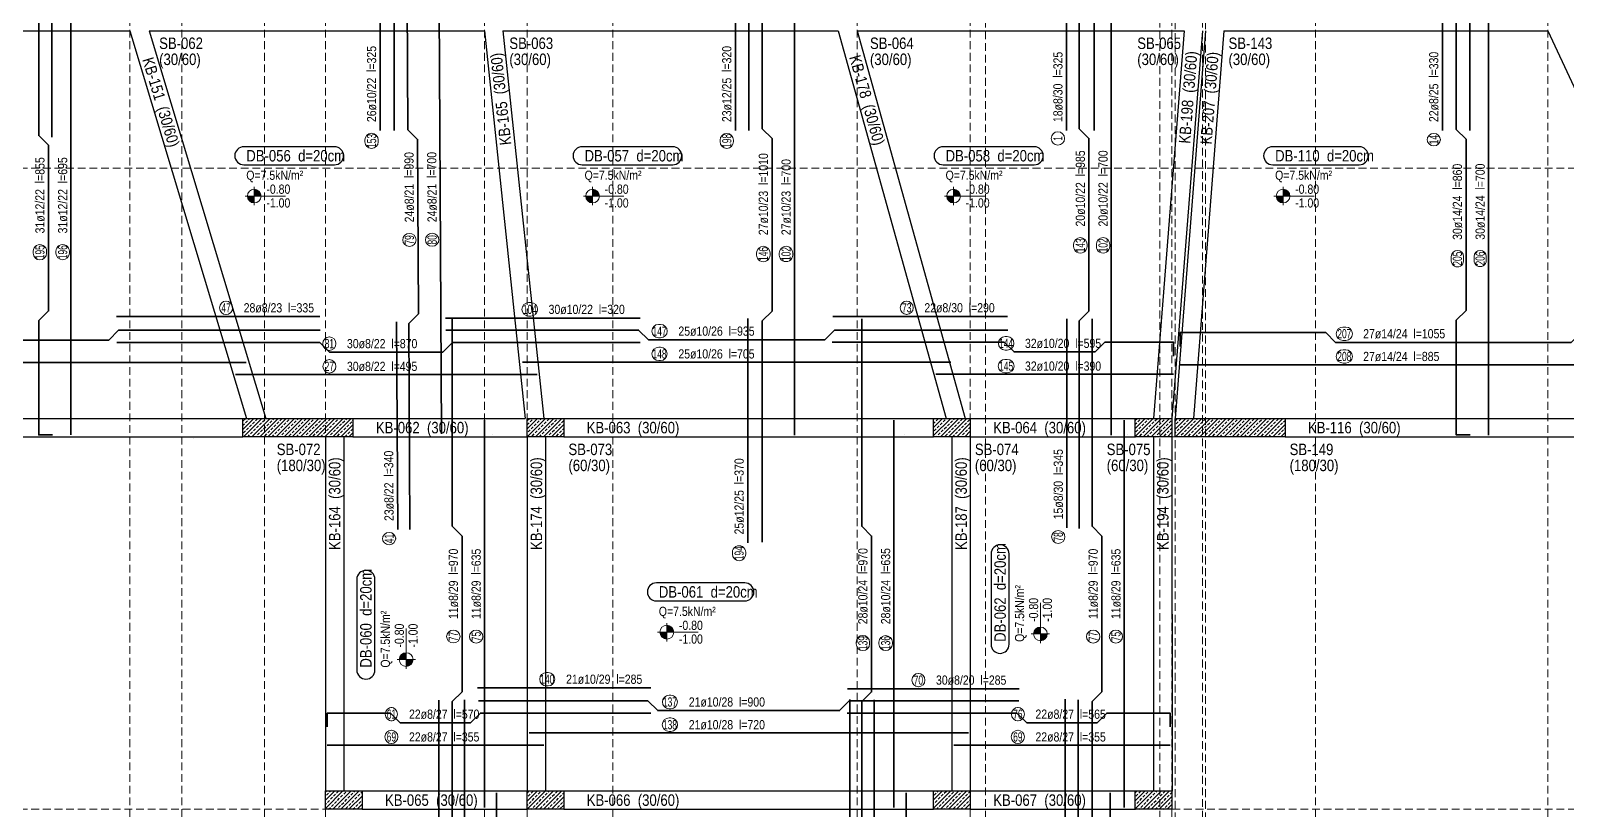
# Model space of a CAD drawing. Header units: millimetres. Extents: x 2300 to 11114, y 689 to 8824.
# Drawn here: x 5795 to 8307, y 2634 to 3909 of the extents above; entities that cross this region are included whole.
import ezdxf
from ezdxf.enums import TextEntityAlignment as Align

# ---------------------------------------------------------------- set-up
doc = ezdxf.new("R2010")
doc.units = ezdxf.units.MM
doc.linetypes.add('DASHED', pattern=[19.05, 12.7, -6.35])
for name, color, linetype, lineweight in [('AKS CIZGISI (BEYKENT)', 252, 'DASHED', 20), ('DONATI (BEYKENT)', 4, 'Continuous', 35), ('DONATI YAZISI (BEYKENT)', 3, 'Continuous', 20), ('DOSEME ISMI (BEYKENT)', 9, 'Continuous', 20), ('DOSEME PAFTA (BEYKENT)', 3, 'Continuous', 20), ('KIRIS (BEYKENT)', 2, 'Continuous', 30), ('KIRIS ISMI (BEYKENT)', 40, 'Continuous', 20), ('KOLON (BEYKENT)', 3, 'Continuous', 30), ('KOLON ISMI (BEYKENT)', 91, 'Continuous', 20), ('KOT CIZGI (BEYKENT)', 120, 'Continuous', 20), ('KOT YAZI (BEYKENT)', 7, 'Continuous', 20), ('POZ BALON (BEYKENT)', 14, 'Continuous', 20), ('POZ NO (BEYKENT)', 2, 'Continuous', 20), ('TARAMA (BEYKENT)', 252, 'Continuous', 25), ('YAZI (BEYKENT)', 140, 'Continuous', 20)]:
    doc.layers.add(name, color=color, linetype=linetype, lineweight=lineweight)
doc.styles.add('DONATI YAZISI (BEYKENT)', font='')
doc.styles.add('KOT (BEYKENT)', font='')
doc.styles.add('stastyle', font='RomanSTA.ttf')
doc.styles.add('YAZI (BEYKENT)', font='')
doc.styles.get('DONATI YAZISI (BEYKENT)').set_extended_font_data('Bahnschrift Light Condensed')
doc.styles.get('KOT (BEYKENT)').set_extended_font_data('Bahnschrift Light Condensed')
doc.styles.get('YAZI (BEYKENT)').set_extended_font_data('Bahnschrift Light Condensed')
pattern_1 = [(45, (705.027, 417.84), (-6.629126, 6.629126), []), (45, (711.6565, 417.84), (-6.629126, 6.629126), [4.6875, -2.34375])]

msp = doc.modelspace()

# ---------------------------------------------------------------- hatches: boundary and pattern name
at = {"layer": 'KOT CIZGI (BEYKENT)'}
h = msp.add_hatch(color=256, dxfattribs=at)
h.dxf.hatch_style = 1
h.paths.add_polyline_path([(6160.38, 3649.38), (6160.38, 3638.13), (6171.63, 3638.13, 0.4142136)])
h = msp.add_hatch(color=256, dxfattribs=at)
h.dxf.hatch_style = 1
h.paths.add_polyline_path([(6713.91, 3649.38), (6713.91, 3638.13), (6725.16, 3638.13, 0.4142136)])
h = msp.add_hatch(color=256, dxfattribs=at)
h.dxf.hatch_style = 1
h.paths.add_polyline_path([(7304.59, 3649.38), (7304.59, 3638.13), (7315.84, 3638.13, 0.4142136)])
h = msp.add_hatch(color=256, dxfattribs=at)
h.dxf.hatch_style = 1
h.paths.add_polyline_path([(7843.75, 3649.38), (7843.75, 3638.13), (7855, 3638.13, 0.4142136)])
h = msp.add_hatch(color=256, dxfattribs=at)
h.dxf.hatch_style = 1
h.paths.add_polyline_path([(6160.38, 3638.13), (6149.13, 3638.13, 0.4142136), (6160.38, 3626.88)])
h = msp.add_hatch(color=256, dxfattribs=at)
h.dxf.hatch_style = 1
h.paths.add_polyline_path([(6713.91, 3638.13), (6702.66, 3638.13, 0.4142136), (6713.91, 3626.88)])
h = msp.add_hatch(color=256, dxfattribs=at)
h.dxf.hatch_style = 1
h.paths.add_polyline_path([(7304.59, 3638.13), (7293.34, 3638.13, 0.4142136), (7304.59, 3626.88)])
h = msp.add_hatch(color=256, dxfattribs=at)
h.dxf.hatch_style = 1
h.paths.add_polyline_path([(7843.75, 3638.13), (7832.5, 3638.13, 0.4142136), (7843.75, 3626.88)])
h = msp.add_hatch(color=256, dxfattribs=at)
h.dxf.hatch_style = 1
h.paths.add_polyline_path([(6835.38, 2923.91), (6824.13, 2923.91, 0.4142136), (6835.38, 2912.66)])
h = msp.add_hatch(color=256, dxfattribs=at)
h.dxf.hatch_style = 1
h.paths.add_polyline_path([(6835.38, 2935.16), (6835.38, 2923.91), (6846.63, 2923.91, 0.4142136)])
h = msp.add_hatch(color=256, dxfattribs=at)
h.dxf.hatch_style = 1
h.paths.add_polyline_path([(7435.41, 2921.09), (7446.66, 2921.09), (7446.66, 2932.34, 0.4142136)])
h = msp.add_hatch(color=256, dxfattribs=at)
h.dxf.hatch_style = 1
h.paths.add_polyline_path([(7446.66, 2921.09), (7446.66, 2909.84, 0.4142136), (7457.91, 2921.09)])
h = msp.add_hatch(color=256, dxfattribs=at)
h.dxf.hatch_style = 1
h.paths.add_polyline_path([(6397.68, 2878.96), (6408.93, 2878.96), (6408.93, 2890.21, 0.4142136)])
h = msp.add_hatch(color=256, dxfattribs=at)
h.dxf.hatch_style = 1
h.paths.add_polyline_path([(6408.93, 2878.96), (6408.93, 2867.71, 0.4142136), (6420.18, 2878.96)])
at = {"layer": 'TARAMA (BEYKENT)'}
h = msp.add_hatch(dxfattribs=at)
h.set_pattern_fill('ANSI33', color=256, scale=1.5, style=0, pattern_type=0)
h.set_pattern_definition(pattern_1)
h.paths.add_polyline_path([(6141.88, 3273.91), (6321.88, 3273.91), (6321.88, 3243.91), (6141.88, 3243.91)], flags=0)
h = msp.add_hatch(dxfattribs=at)
h.set_pattern_fill('ANSI33', color=256, scale=1.5, style=0, pattern_type=0)
h.set_pattern_definition(pattern_1)
h.paths.add_polyline_path([(6606.88, 3273.91), (6666.88, 3273.91), (6666.88, 3243.91), (6606.88, 3243.91)], flags=0)
h = msp.add_hatch(dxfattribs=at)
h.set_pattern_fill('ANSI33', color=256, scale=1.5, style=0, pattern_type=0)
h.set_pattern_definition(pattern_1)
h.paths.add_polyline_path([(7271.88, 3273.91), (7331.88, 3273.91), (7331.88, 3243.91), (7271.88, 3243.91)], flags=0)
h = msp.add_hatch(dxfattribs=at)
h.set_pattern_fill('ANSI33', color=256, scale=1.5, style=0, pattern_type=0)
h.set_pattern_definition(pattern_1)
h.paths.add_polyline_path([(7601.88, 3273.91), (7661.88, 3273.91), (7661.88, 3243.91), (7601.88, 3243.91)], flags=0)
h = msp.add_hatch(dxfattribs=at)
h.set_pattern_fill('ANSI33', color=256, scale=1.5, style=0, pattern_type=0)
h.set_pattern_definition(pattern_1)
h.paths.add_polyline_path([(7666.88, 3273.91), (7846.88, 3273.91), (7846.88, 3243.91), (7666.88, 3243.91)], flags=0)
h = msp.add_hatch(dxfattribs=at)
h.set_pattern_fill('ANSI33', color=256, scale=1.5, style=0, pattern_type=0)
h.set_pattern_definition(pattern_1)
h.paths.add_polyline_path([(6276.88, 2663.91), (6336.88, 2663.91), (6336.88, 2633.91), (6276.88, 2633.91)], flags=0)
h = msp.add_hatch(dxfattribs=at)
h.set_pattern_fill('ANSI33', color=256, scale=1.5, style=0, pattern_type=0)
h.set_pattern_definition(pattern_1)
h.paths.add_polyline_path([(6606.88, 2663.91), (6666.88, 2663.91), (6666.88, 2633.91), (6606.88, 2633.91)], flags=0)
h = msp.add_hatch(dxfattribs=at)
h.set_pattern_fill('ANSI33', color=256, scale=1.5, style=0, pattern_type=0)
h.set_pattern_definition(pattern_1)
h.paths.add_polyline_path([(7271.88, 2663.91), (7331.88, 2663.91), (7331.88, 2633.91), (7271.88, 2633.91)], flags=0)
h = msp.add_hatch(dxfattribs=at)
h.set_pattern_fill('ANSI33', color=256, scale=1.5, style=0, pattern_type=0)
h.set_pattern_definition(pattern_1)
h.paths.add_polyline_path([(7601.88, 2663.91), (7661.88, 2663.91), (7661.88, 2633.91), (7601.88, 2633.91)], flags=0)

# ---------------------------------------------------------------- linework, layer by layer
at = {"layer": 'AKS CIZGISI (BEYKENT)'}
for p, q in [((7666.88, 748.91), (7666.88, 8543.91)), ((7716.88, 748.91), (7716.88, 8543.91)), ((7356.88, 808.91), (7356.88, 8513.91)), ((7641.88, 808.91), (7641.88, 8483.91)), ((7711.88, 808.91), (7711.88, 8483.91)), ((5956.88, 868.91), (5956.88, 8453.91)), ((6041.88, 868.91), (6041.88, 8453.91)), ((6176.88, 868.91), (6176.88, 8453.91)), ((6276.88, 868.91), (6276.88, 8453.91)), ((6536.88, 868.91), (6536.88, 8453.91)), ((6606.88, 868.91), (6606.88, 8453.91)), ((6746.88, 868.91), (6746.88, 8453.91)), ((7146.88, 868.91), (7146.88, 8453.91)), ((7331.88, 868.91), (7331.88, 8453.91)), ((7896.88, 868.91), (7896.88, 8453.91)), ((8276.88, 868.91), (8276.88, 8453.91)), ((7661.88, 868.91), (7661.88, 8423.91)), ((3261.88, 3683.91), (10994.38, 3683.91)), ((3261.88, 3243.91), (10994.38, 3243.91)), ((3261.88, 2633.91), (10994.38, 2633.91))]:
    msp.add_line(p, q, dxfattribs=at)
at = {"layer": 'DONATI (BEYKENT)'}
for points in [[(5829.38, 3734.46), (5829.38, 4061.53), (5845.29, 4077.45), (5845.28, 4265.11), (5829.38, 4281.03), (5829.38, 4543.05)], [(6389.38, 3745.52), (6389.38, 4061.52), (6405.29, 4077.44), (6405.28, 4265.1), (6389.38, 4281.02), (6389.38, 4545.77)], [(6969.38, 3745.52), (6969.38, 4061.52), (6985.29, 4077.44), (6985.28, 4265.1), (6969.38, 4281.02), (6969.38, 4545.77)], [(7534.38, 3745.52), (7534.38, 4061.52), (7550.29, 4077.44), (7550.28, 4265.1), (7534.38, 4281.02), (7534.38, 4545.77)], [(8149.38, 3745.53), (8149.38, 4061.53), (8165.29, 4077.45), (8165.28, 4265.11), (8149.38, 4281.03), (8149.38, 4542.51)], [(8104.38, 3745.42), (8104.38, 4072.33)], [(8127.14, 4071.03), (8127.14, 3747.35), (8143.04, 3731.43), (8143.04, 3450.67), (8127.14, 3434.75), (8127.14, 3246.92), (8149.64, 3246.91)], [(5830.31, 3246.92), (5807.81, 3246.91), (5807.81, 3434.2), (5823.71, 3450.11), (5823.71, 3721.32), (5807.81, 3737.25), (5807.81, 4065.62)], [(6366.41, 3745.42), (6366.41, 4066.1)], [(6414.82, 3092.19), (6413.12, 3429.25), (6428.94, 3445.25), (6427.51, 3730.92), (6411.54, 3746.76), (6409.92, 4064.33)], [(6947.62, 3745.42), (6947.62, 4065.18)], [(6991.26, 3071.3), (6991.63, 3433.94), (7007.54, 3449.85), (7007.5, 3732.31), (6991.61, 3748.24), (6991.61, 4065.67)], [(7489.38, 3745.42), (7489.38, 4066.27)], [(7510.17, 3093.97), (7510.17, 3433.8), (7526.07, 3449.71), (7526.07, 3732.53), (7510.17, 3748.45), (7510.17, 4065.53)], [(6466.56, 3248.91), (6463.04, 3945.91)], [(7044.12, 3246.76), (7044.12, 3945.91)], [(7562.67, 3246.59), (7562.67, 3945.91)], [(8179.64, 3945.91), (8179.64, 3246.8)], [(5860.31, 3247.03), (5860.31, 3940.74)], [(5223.87, 3418.23), (5566.17, 3418.23), (5582.08, 3402.32), (5922.35, 3402.33), (5938.27, 3418.23), (6268.33, 3418.23)], [(5935.14, 3440.95), (6267.43, 3440.95)], [(6395.06, 3092.23), (6393.25, 3431.99)], [(6473.45, 3438.4), (6791.86, 3438.4)], [(6473.63, 3418.66), (6789.3, 3418.66), (6805.22, 3402.76), (7093.97, 3402.77), (7109.89, 3418.66), (7393.27, 3418.66)], [(6484.38, 2484.27), (6484.38, 2810.27), (6500.29, 2826.19), (6500.28, 3081.35), (6484.38, 3097.27), (6484.38, 3437.02)], [(6967.77, 3070.16), (6967.77, 3437.69)], [(7107.02, 3441.02), (7392.63, 3441.02)], [(7154.38, 2484.27), (7154.38, 2810.27), (7170.29, 2826.19), (7170.28, 3081.35), (7154.38, 3097.27), (7154.38, 3437.02)], [(7489.98, 3094.82), (7489.98, 3437.27)], [(7531.17, 2484.27), (7531.17, 2810.27), (7547.07, 2826.19), (7547.07, 3081.35), (7531.17, 3097.27), (7531.17, 3437.02)], [(5935.29, 3398.23), (6267.75, 3398.23), (6283.66, 3382.33), (6468.79, 3382.33), (6484.71, 3398.23), (6791.96, 3398.23)], [(7106.13, 3398.66), (7387.57, 3398.66), (7403.49, 3382.76), (7536.23, 3382.77), (7552.15, 3398.66), (7664.44, 3398.66), (7664.46, 3376.16)], [(7675.13, 3391.92), (7675.12, 3414.42), (7913.82, 3414.42), (7929.73, 3398.52), (8315.3, 3398.53), (8331.22, 3414.42), (8691.66, 3414.42)], [(5353.57, 3365.73), (6147.03, 3365.73)], [(6129.39, 3345.73), (6623.31, 3345.73)], [(6599.13, 3366.16), (7300.32, 3366.16)], [(7275.41, 3346.16), (7664.56, 3346.16)], [(7675.24, 3361.92), (8559.21, 3361.92)], [(6536.88, 2636.9), (6536.88, 3270.9)], [(7206.88, 2636.9), (7206.88, 3270.9)], [(7583.67, 2636.9), (7583.67, 3270.9)], [(6525.64, 2832.77), (6809.02, 2832.77)], [(7131.15, 2831.31), (7411.65, 2831.31)], [(6279.78, 2768.91), (6279.76, 2791.41), (6383.26, 2791.41), (6399.17, 2775.5), (6514.34, 2775.51), (6530.26, 2791.41), (6809.13, 2791.41)], [(6462.46, 2484.17), (6462.46, 2812.52)], [(6504.38, 1940.03), (6504.38, 2200.28), (6520.29, 2216.2), (6520.28, 2471.36), (6504.38, 2487.28), (6504.38, 2813.28)], [(6527.25, 2811.41), (6804.5, 2811.41), (6820.42, 2795.5), (7118.08, 2795.51), (7134, 2811.41), (7411.25, 2811.41)], [(7130.72, 2791.41), (7408.26, 2791.41), (7424.18, 2775.5), (7539.34, 2775.51), (7555.26, 2791.41), (7658.76, 2791.41), (7658.78, 2768.91)], [(7134.65, 2484.17), (7134.65, 2813.88)], [(7174.38, 1944.28), (7174.38, 2200.28), (7190.29, 2216.2), (7190.28, 2471.36), (7174.38, 2487.28), (7174.38, 2813.28)], [(7487.11, 2484.17), (7487.11, 2814)], [(7508.54, 1938.63), (7508.54, 2200.28), (7524.44, 2216.2), (7524.44, 2471.36), (7508.54, 2487.28), (7508.54, 2813.28)], [(6279.88, 2738.91), (6633.88, 2738.91)], [(6609.88, 2758.91), (7328.88, 2758.91)], [(7304.88, 2738.91), (7658.88, 2738.91)], [(6556.88, 2026.91), (6556.88, 2660.91)], [(7226.88, 2026.91), (7226.88, 2660.91)], [(7561.04, 2026.91), (7561.04, 2660.91)]]:
    msp.add_lwpolyline(points, dxfattribs=at)
at = {"layer": 'DOSEME PAFTA (BEYKENT)', "lineweight": -3}
for points in [[(6143.34, 3689.26), (6291.63, 3689.26, 1), (6291.63, 3718.93), (6143.34, 3718.93, 1)], [(6696.87, 3689.26), (6845.03, 3689.26, 1), (6845.03, 3718.93), (6696.87, 3718.93, 1)], [(7287.55, 3689.26), (7436.5, 3689.26, 1), (7436.5, 3718.93), (7287.55, 3718.93, 1)], [(7826.72, 3689.26), (7968.25, 3689.26, 1), (7968.25, 3718.93), (7826.72, 3718.93, 1)], [(7395.53, 2904.05), (7395.53, 3052.15, 1), (7365.85, 3052.15), (7365.85, 2904.05, 1)], [(6357.8, 2861.93), (6357.8, 3010.41, 1), (6328.12, 3010.41), (6328.12, 2861.93, 1)], [(6818.34, 2975.04), (6962.97, 2975.04, 1), (6962.97, 3004.71), (6818.34, 3004.71, 1)]]:
    msp.add_lwpolyline(points, format="xyb", close=True, dxfattribs=at)
at = {"layer": 'KIRIS (BEYKENT)'}
for p, q in [((5406.98, 3908.91), (5956.78, 3908.91)), ((5956.92, 3908.81), (6147.89, 3273.81)), ((5988.21, 3908.91), (6536.78, 3908.91)), ((5988.21, 3908.91), (6179.22, 3273.81)), ((6536.9, 3908.81), (6603.73, 3273.91)), ((6567.05, 3908.91), (7115.74, 3908.91)), ((6567.06, 3908.81), (6633.9, 3273.81)), ((7115.74, 3908.91), (7292.43, 3273.81)), ((7146.98, 3908.91), (7681.79, 3908.91)), ((7146.98, 3908.57), (7323.54, 3273.91)), ((7681.78, 3908.81), (7631.78, 3273.81)), ((7711.88, 3908.81), (7661.88, 3273.81)), ((7716.88, 3908.81), (7666.88, 3273.91)), ((7746.97, 3908.81), (7696.97, 3273.81)), ((7746.78, 3908.91), (8276.78, 3908.91)), ((8276.94, 3908.81), (8571.78, 3274.13)), ((5373.5, 3273.91), (6141.88, 3273.91)), ((6321.88, 3273.91), (6603.73, 3273.91)), ((6666.78, 3273.91), (7271.98, 3273.91)), ((7331.98, 3273.91), (7601.98, 3273.91)), ((7846.88, 3273.91), (8571.78, 3273.91)), ((5371.88, 3243.91), (6141.88, 3243.91)), ((6276.88, 3243.81), (6276.78, 2663.81)), ((6306.88, 3243.81), (6306.88, 2663.81)), ((6321.88, 3243.91), (6606.78, 3243.91)), ((6606.78, 3243.81), (6606.78, 2663.81)), ((6636.88, 3243.81), (6636.88, 2663.81)), ((6666.78, 3243.91), (7271.98, 3243.91)), ((7301.88, 3243.81), (7301.88, 2663.81)), ((7331.88, 3243.81), (7331.88, 2663.91)), ((7331.98, 3243.91), (7601.98, 3243.91)), ((7631.88, 3243.81), (7631.88, 2663.81)), ((7661.88, 3243.81), (7661.98, 2663.81)), ((7846.88, 3243.91), (8571.78, 3243.91)), ((6336.78, 2663.91), (6606.78, 2663.91)), ((6666.78, 2663.91), (7271.98, 2663.91)), ((7331.98, 2663.91), (7601.98, 2663.91)), ((6336.78, 2633.91), (6606.78, 2633.91)), ((6666.78, 2633.91), (7271.98, 2633.91)), ((7331.98, 2633.91), (7601.98, 2633.91))]:
    msp.add_line(p, q, dxfattribs=at)
at = {"layer": 'KOLON (BEYKENT)'}
for points in [[(6141.88, 3273.91), (6321.88, 3273.91), (6321.88, 3243.91), (6141.88, 3243.91)], [(6606.88, 3273.91), (6666.88, 3273.91), (6666.88, 3243.91), (6606.88, 3243.91)], [(7271.88, 3273.91), (7331.88, 3273.91), (7331.88, 3243.91), (7271.88, 3243.91)], [(7601.88, 3273.91), (7661.88, 3273.91), (7661.88, 3243.91), (7601.88, 3243.91)], [(7666.88, 3273.91), (7846.88, 3273.91), (7846.88, 3243.91), (7666.88, 3243.91)], [(6276.88, 2663.91), (6336.88, 2663.91), (6336.88, 2633.91), (6276.88, 2633.91)], [(6606.88, 2663.91), (6666.88, 2663.91), (6666.88, 2633.91), (6606.88, 2633.91)], [(7271.88, 2663.91), (7331.88, 2663.91), (7331.88, 2633.91), (7271.88, 2633.91)], [(7601.88, 2663.91), (7661.88, 2663.91), (7661.88, 2633.91), (7601.88, 2633.91)]]:
    msp.add_lwpolyline(points, close=True, dxfattribs=at)
at = {"layer": 'KOT CIZGI (BEYKENT)'}
for p, q in [((6160.38, 3653.13), (6160.38, 3623.13)), ((6713.91, 3653.13), (6713.91, 3623.13)), ((7304.59, 3653.13), (7304.59, 3623.13)), ((7843.75, 3653.13), (7843.75, 3623.13)), ((6145.38, 3638.13), (6211.42, 3638.13)), ((6698.91, 3638.13), (6764.95, 3638.13)), ((7289.59, 3638.13), (7355.63, 3638.13)), ((7828.75, 3638.13), (7894.79, 3638.13)), ((7446.66, 2906.09), (7446.66, 2972.13)), ((6408.93, 2863.96), (6408.93, 2930)), ((6820.38, 2923.91), (6886.42, 2923.91)), ((6835.38, 2938.91), (6835.38, 2908.91)), ((7431.66, 2921.09), (7461.66, 2921.09)), ((6393.93, 2878.96), (6423.93, 2878.96))]:
    msp.add_line(p, q, dxfattribs=at)
for centre in [(6160.38, 3638.13), (6713.91, 3638.13), (7304.59, 3638.13), (7843.75, 3638.13), (6835.38, 2923.91), (7446.66, 2921.09), (6408.93, 2878.96)]:
    msp.add_circle(centre, 11.25, dxfattribs=at)
at = {"layer": 'POZ BALON (BEYKENT)'}
for p, q in [((6341.28, 3726.94), (6341.28, 3729.98)), ((6363.28, 3726.94), (6363.28, 3729.98)), ((6922.48, 3727.25), (6922.48, 3729.68)), ((6944.48, 3727.25), (6944.48, 3729.68)), ((8079.25, 3731.28), (8079.25, 3729.67)), ((8101.25, 3731.28), (8101.25, 3729.67)), ((5798.57, 3544.55), (5798.57, 3547.81)), ((5820.57, 3544.55), (5820.57, 3547.81)), ((5835.81, 3544.79), (5835.81, 3547.53)), ((5857.81, 3544.79), (5857.81, 3547.53)), ((6403.19, 3566.44), (6403.2, 3565.96)), ((6425.19, 3566.55), (6425.2, 3566.07)), ((6440.43, 3566.74), (6440.44, 3566.01)), ((6462.43, 3566.85), (6462.44, 3566.11)), ((6982.21, 3541.66), (6982.22, 3544.87)), ((7004.21, 3541.65), (7004.22, 3544.86)), ((7019.46, 3541.67), (7019.46, 3544.8)), ((7041.46, 3541.66), (7041.46, 3544.79)), ((7500.93, 3555.81), (7500.93, 3559.06)), ((7522.93, 3555.81), (7522.93, 3559.06)), ((7538.17, 3555.85), (7538.17, 3558.98)), ((7560.17, 3555.85), (7560.17, 3558.98)), ((8118.91, 3531.97), (8118.91, 3539.17)), ((8138.91, 3531.97), (8138.91, 3539.17)), ((8156.14, 3532.57), (8156.14, 3539.11)), ((8176.14, 3532.57), (8176.14, 3539.11)), ((6114.49, 3466.09), (6113.97, 3466.09)), ((6114.49, 3444.09), (6113.97, 3444.09)), ((6609.3, 3463.54), (6613.03, 3463.54)), ((7228.26, 3466.16), (7227.66, 3466.16)), ((7228.26, 3444.16), (7227.66, 3444.16)), ((6609.3, 3441.54), (6613.03, 3441.54)), ((6821.95, 3427.9), (6825.08, 3427.9)), ((7941.73, 3423.66), (7946.19, 3423.66)), ((6283.4, 3407.46), (6283.07, 3407.46)), ((6821.95, 3405.9), (6825.08, 3405.9)), ((7388.96, 3407.9), (7392.21, 3407.9)), ((7941.73, 3401.66), (7946.19, 3401.66)), ((6283.59, 3370.23), (6282.86, 3370.23)), ((6283.4, 3385.46), (6283.07, 3385.46)), ((6822.05, 3390.66), (6824.96, 3390.66)), ((6822.05, 3368.66), (6824.96, 3368.66)), ((7388.69, 3370.66), (7392.45, 3370.66)), ((7388.96, 3385.9), (7392.21, 3385.9)), ((7941.78, 3386.42), (7946.11, 3386.42)), ((6283.59, 3348.23), (6282.86, 3348.23)), ((7388.69, 3348.66), (7392.45, 3348.66)), ((7941.78, 3364.42), (7946.11, 3364.42)), ((6370, 3078.03), (6370.01, 3076.27)), ((6392, 3078.14), (6392.01, 3076.38)), ((7464.84, 3080.35), (7464.84, 3079.4)), ((7486.84, 3080.35), (7486.84, 3079.4)), ((6942.63, 3051.89), (6942.63, 3054.55)), ((6964.63, 3051.88), (6964.63, 3054.55)), ((6475.14, 2917.21), (6475.14, 2916.26)), ((6497.14, 2917.21), (6497.14, 2916.26)), ((6512.38, 2917.05), (6512.38, 2916.39)), ((6534.38, 2917.05), (6534.38, 2916.39)), ((7521.93, 2917.1), (7521.93, 2916.37)), ((7543.93, 2917.1), (7543.93, 2916.37)), ((7559.17, 2917.05), (7559.17, 2916.39)), ((7581.17, 2917.05), (7581.17, 2916.39)), ((7145.14, 2904.67), (7145.14, 2907.61)), ((7167.14, 2904.67), (7167.14, 2907.61)), ((7182.38, 2904.73), (7182.38, 2907.52)), ((7204.38, 2904.73), (7204.38, 2907.52)), ((6638.37, 2857.91), (6641.16, 2857.91)), ((7247.23, 2856.45), (7246.77, 2856.45)), ((6638.37, 2835.91), (6641.16, 2835.91)), ((6839.17, 2820.64), (6841.83, 2820.64)), ((7247.23, 2834.45), (7246.77, 2834.45)), ((6385.77, 2800.64), (6383.74, 2800.64)), ((6839.17, 2798.64), (6841.83, 2798.64)), ((7410.12, 2800.64), (7409.39, 2800.64)), ((6385.77, 2778.64), (6383.74, 2778.64)), ((6839.01, 2783.41), (6841.96, 2783.41)), ((7410.12, 2778.64), (7409.39, 2778.64)), ((6385.05, 2763.41), (6384.44, 2763.41)), ((6385.05, 2741.41), (6384.44, 2741.41)), ((6839.01, 2761.41), (6841.96, 2761.41)), ((7410.05, 2763.41), (7409.44, 2763.41)), ((7410.05, 2741.41), (7409.44, 2741.41))]:
    msp.add_line(p, q, dxfattribs=at)
msp.add_circle((7475.25, 3732.46), 11, dxfattribs=at)
for centre, radius, start, end in [((6352.28, 3729.98), 11, 0, 180), ((6352.28, 3726.94), 11, 180, 0), ((6933.48, 3729.68), 11, 0, 180), ((6933.48, 3727.25), 11, 180, 0), ((8090.25, 3729.67), 11, 0, 180), ((8090.25, 3731.28), 11, 180, 0), ((6414.2, 3566.02), 11, 0.28536, 180.28536), ((6451.44, 3566.06), 11, 0.28536, 180.28536), ((7511.93, 3559.06), 11, 0.00007, 180.00007), ((7549.17, 3558.98), 11, 0.00007, 180.00007), ((5809.57, 3547.81), 11, 359.99994, 179.99994), ((5809.57, 3544.55), 11, 179.99994, 359.99994), ((5846.81, 3547.53), 11, 359.99994, 179.99994), ((5846.81, 3544.79), 11, 179.99994, 359.99994), ((6414.19, 3566.49), 11, 180.28536, 0.28536), ((6451.43, 3566.79), 11, 180.28536, 0.28536), ((6993.22, 3544.87), 11, 359.97641, 179.97641), ((7030.46, 3544.79), 11, 359.97641, 179.97641), ((7511.93, 3555.81), 11, 180.00007, 0.00007), ((7549.17, 3555.85), 11, 180.00007, 0.00007), ((8128.91, 3539.17), 10, 0.00007, 180.00007), ((8166.14, 3539.11), 10, 0.00007, 180.00007), ((6993.21, 3541.65), 11, 179.97641, 359.97641), ((7030.46, 3541.66), 11, 179.97641, 359.97641), ((8128.91, 3531.97), 10, 180.00007, 0.00007), ((8166.14, 3532.57), 10, 180.00007, 0.00007), ((6114.49, 3455.09), 11, 90, 270), ((6113.97, 3455.09), 11, 270, 90), ((6609.3, 3452.54), 11, 90, 270), ((6613.03, 3452.54), 11, 270, 90), ((7228.26, 3455.16), 11, 90, 270), ((7227.66, 3455.16), 11, 270, 90), ((6821.95, 3416.9), 11, 90, 270), ((6825.08, 3416.9), 11, 270, 90), ((7941.73, 3412.66), 11, 90, 270), ((7946.19, 3412.66), 11, 270, 90), ((6283.4, 3396.46), 11, 90, 270), ((6283.07, 3396.46), 11, 270, 90), ((7388.96, 3396.9), 11, 90, 270), ((7392.21, 3396.9), 11, 270, 90), ((6283.59, 3359.23), 11, 90, 270), ((6282.86, 3359.23), 11, 270, 90), ((6822.05, 3379.66), 11, 90, 270), ((6824.96, 3379.66), 11, 270, 90), ((7388.69, 3359.66), 11, 90, 270), ((7392.45, 3359.66), 11, 270, 90), ((7941.78, 3375.42), 11, 90, 270), ((7946.11, 3375.42), 11, 270, 90), ((7475.84, 3079.4), 11, 359.99999, 179.99999), ((6381, 3078.09), 11, 180.28536, 0.28536), ((6381.01, 3076.33), 11, 0.28536, 180.28536), ((6953.63, 3054.55), 11, 359.98829, 179.98829), ((7475.84, 3080.35), 11, 179.99999, 359.99999), ((6953.63, 3051.88), 11, 179.98829, 359.98829), ((6486.14, 2916.26), 11, 0, 180), ((6486.14, 2917.21), 11, 180, 0), ((6523.38, 2916.39), 11, 0, 180), ((6523.38, 2917.05), 11, 180, 0), ((7156.14, 2907.61), 11, 0, 180), ((7193.38, 2907.52), 11, 0, 180), ((7532.93, 2916.37), 11, 0, 180), ((7532.93, 2917.1), 11, 180, 0), ((7570.17, 2916.39), 11, 0, 180), ((7570.17, 2917.05), 11, 180, 0), ((7156.14, 2904.67), 11, 180, 0), ((7193.38, 2904.73), 11, 180, 0), ((6638.37, 2846.91), 11, 90, 270), ((6641.16, 2846.91), 11, 270, 90), ((7247.23, 2845.45), 11, 90, 270), ((7246.77, 2845.45), 11, 270, 90), ((6839.17, 2809.64), 11, 90, 270), ((6841.83, 2809.64), 11, 270, 90), ((6385.77, 2789.64), 11, 90, 270), ((6383.74, 2789.64), 11, 270, 90), ((7410.12, 2789.64), 11, 90, 270), ((7409.39, 2789.64), 11, 270, 90), ((6839.01, 2772.41), 11, 90, 270), ((6841.96, 2772.41), 11, 270, 90), ((6385.05, 2752.41), 11, 90, 270), ((6384.44, 2752.41), 11, 270, 90), ((7410.05, 2752.41), 11, 90, 270), ((7409.44, 2752.41), 11, 270, 90)]:
    msp.add_arc(centre, radius, start, end, dxfattribs=at)

# ---------------------------------------------------------------- texts
at = {"layer": 'DONATI (BEYKENT)', "style": 'stastyle'}
for s, p in [('& 1-.2- 1- 8.13873- 6.525616', (6129.39, 3345.73)), ('& 1-.2- 1- 5.014759- 5.443295', (6599.13, 3366.16)), ('& 1-.2- 1- 6.525616- 0', (7275.41, 3346.16)), ('& 1-.2- 1- 0- 4.869316', (7675.24, 3361.92)), ('& 1-.2- 1- 0- 5', (6061.66, 3241.74)), ('& 1-.2- 1- 6.099999- 5', (6550, 3246.91)), ('& 1-.2- 1- 6.100003- 5.000001', (7224.91, 3246.91)), ('& 1-.2- 1- 6.100003- 4.999999', (7588.8, 3246.91)), ('& 1-.2- 1- 0- 7.250001', (6279.88, 2738.91)), ('& 1-.2- 1- 3.299999- 3.299999', (6609.88, 2758.91)), ('& 1-.2- 1- 7.250001- 0', (7304.88, 2738.91)), ('& 1-.2- 1- 6.099999- 6.649998', (6536.88, 2636.9)), ('& 1-.2- 1- 6.099997- 6.649999', (7206.88, 2636.9)), ('& 1-.2- 1- 6.100003- 6.649998', (7561.88, 2636.9))]:
    msp.add_text(s, height=0.00075, dxfattribs=at).set_placement(p)
at = {"layer": 'DONATI YAZISI (BEYKENT)', "style": 'DONATI YAZISI (BEYKENT)'}
for s, rotation, p in [(' 26ø10/22  l=325', 90, (6359.78, 3754.46)), (' 23ø12/25  l=320', 90, (6940.98, 3754.46)), (' 18ø8/30  l=325', 90, (7482.75, 3754.46)), (' 22ø8/25  l=330', 90, (8097.75, 3754.47)), (' 31ø12/22  l=855', 89.99994, (5817.07, 3572.18)), (' 31ø12/22  l=695', 89.99994, (5854.31, 3572.16)), (' 24ø8/21  l=990', 90.28536, (6421.57, 3590.29)), (' 24ø8/21  l=700', 90.28536, (6458.82, 3590.46)), (' 27ø10/23  l=1010', 89.97641, (7000.73, 3569.26)), (' 27ø10/23  l=700', 89.97641, (7037.97, 3569.23)), (' 20ø10/22  l=985', 90.00007, (7519.43, 3583.43)), (' 20ø10/22  l=700', 90.00007, (7556.67, 3583.42)), (' 30ø14/24  l=860', 90.00007, (8136.41, 3561.57)), (' 30ø14/24  l=700', 90.00007, (8173.64, 3561.84)), (' 23ø8/22  l=340', 90.28536, (6388.38, 3101.24)), (' 15ø8/30  l=345', 89.99999, (7483.34, 3103.87)), (' 25ø12/25  l=370', 89.98829, (6961.14, 3079.21)), (' 11ø8/29  l=970', 90, (6493.64, 2940.73)), (' 11ø8/29  l=635', 90, (6530.88, 2940.72)), (' 28ø10/24  l=970', 90, (7163.64, 2932.14)), (' 28ø10/24  l=635', 90, (7200.88, 2932.13)), (' 11ø8/29  l=970', 90, (7540.43, 2940.73)), (' 11ø8/29  l=635', 90, (7577.67, 2940.72))]:
    msp.add_text(s, height=15, rotation=rotation, dxfattribs=at).set_placement(p)
for s, p in [(' 28ø8/23  l=335', (6138.23, 3447.59)), (' 30ø10/22  l=320', (6637.16, 3445.04)), (' 22ø8/30  l=290', (7251.96, 3447.66)), (' 25ø10/26  l=935', (6849.52, 3409.4)), (' 27ø14/24  l=1055', (7969.96, 3405.16)), (' 30ø8/22  l=870', (6307.24, 3388.96)), (' 32ø10/20  l=595', (7416.59, 3389.4)), (' 30ø8/22  l=495', (6307.22, 3351.73)), (' 25ø10/26  l=705', (6849.5, 3372.16)), (' 32ø10/20  l=390', (7416.57, 3352.16)), (' 27ø14/24  l=885', (7969.95, 3367.92)), (' 21ø10/29  l=285', (6665.77, 2839.41)), (' 30ø8/20  l=285', (7271, 2837.95)), (' 21ø10/28  l=900', (6866.5, 2802.14)), (' 22ø8/27  l=570', (6408.76, 2782.14)), (' 22ø8/27  l=565', (7433.76, 2782.14)), (' 21ø10/28  l=720', (6866.48, 2764.91)), (' 22ø8/27  l=355', (6408.74, 2744.91)), (' 22ø8/27  l=355', (7433.74, 2744.91))]:
    msp.add_text(s, height=15, dxfattribs=at).set_placement(p)
at = {"layer": 'DOSEME ISMI (BEYKENT)', "style": 'YAZI (BEYKENT)'}
for s, p in [('DB-056  d=20cm', (6147.3, 3694.74)), ('DB-057  d=20cm', (6700.83, 3694.74)), ('DB-058  d=20cm', (7291.51, 3694.74)), ('DB-110  d=20cm', (7830.68, 3694.74)), ('DB-061  d=20cm', (6822.3, 2980.52))]:
    msp.add_text(s, height=18.75, dxfattribs=at).set_placement(p)
for s, p in [('DB-062  d=20cm', (7390.05, 2908.01)), ('DB-060  d=20cm', (6352.32, 2865.89))]:
    msp.add_text(s, height=18.75, rotation=90, dxfattribs=at).set_placement(p)
at = {"layer": 'KIRIS ISMI (BEYKENT)', "style": 'YAZI (BEYKENT)'}
for s, rotation, p in [('KB-165  (30/60)', 96.00894, (6581.03, 3722.5)), ('KB-198  (30/60)', 85.49786, (7691.65, 3723.44)), ('KB-207  (30/60)', 85.49786, (7726.65, 3722.23)), ('KB-151  (30/60)', 286.73868, (5976.95, 3861.74)), ('KB-178  (30/60)', 285.5463, (7133.62, 3865.67)), ('KB-164  (30/60)', 90, (6301.27, 3058.54)), ('KB-174  (30/60)', 90, (6631.27, 3058.62)), ('KB-187  (30/60)', 90, (7326.27, 3058.62)), ('KB-194  (30/60)', 90, (7656.27, 3058.62))]:
    msp.add_text(s, height=18.75, rotation=rotation, dxfattribs=at).set_placement(p)
for s, p in [('KB-062  (30/60)', (6359.38, 3249.53)), ('KB-063  (30/60)', (6704.28, 3249.53)), ('KB-064  (30/60)', (7369.48, 3249.53)), ('KB-116  (30/60)', (7884.38, 3249.53)), ('KB-065  (30/60)', (6374.28, 2639.53)), ('KB-066  (30/60)', (6704.28, 2639.53)), ('KB-067  (30/60)', (7369.48, 2639.53))]:
    msp.add_text(s, height=18.75, dxfattribs=at).set_placement(p)
at = {"layer": 'KOLON ISMI (BEYKENT)', "style": 'YAZI (BEYKENT)'}
for s, p in [('SB-062', (6004.73, 3878.91)), ('SB-063', (6577.71, 3878.91)), ('SB-064', (7167.73, 3878.91)), ('SB-065', (7605.11, 3878.91)), ('SB-143', (7754.38, 3878.91)), ('(30/60)', (6004.73, 3852.66)), ('(30/60)', (6577.71, 3852.66)), ('(30/60)', (7167.73, 3852.66)), ('(30/60)', (7605.11, 3852.66)), ('(30/60)', (7754.38, 3852.66)), ('SB-072', (6197.14, 3213.91)), ('SB-073', (6674.38, 3213.91)), ('SB-074', (7339.38, 3213.91)), ('SB-075', (7555.11, 3213.91)), ('SB-149', (7854.38, 3213.91)), ('(180/30)', (6197.14, 3187.66)), ('(60/30)', (6674.38, 3187.66)), ('(60/30)', (7339.38, 3187.66)), ('(60/30)', (7555.11, 3187.66)), ('(180/30)', (7854.38, 3187.66))]:
    msp.add_text(s, height=18.75, dxfattribs=at).set_placement(p)
at = {"layer": 'KOT YAZI (BEYKENT)', "style": 'KOT (BEYKENT)'}
for s, p in [(' -0.80', (6175.38, 3641.88)), (' -0.80', (6728.91, 3641.88)), (' -0.80', (7319.59, 3641.88)), (' -0.80', (7858.75, 3641.88)), (' -1.00', (6175.38, 3619.38)), (' -1.00', (6728.91, 3619.38)), (' -1.00', (7319.59, 3619.38)), (' -1.00', (7858.75, 3619.38)), (' -0.80', (6850.38, 2927.66)), (' -1.00', (6850.38, 2905.16))]:
    msp.add_text(s, height=15, dxfattribs=at).set_placement(p)
for s, p in [(' -0.80', (7442.91, 2936.09)), (' -1.00', (7465.41, 2936.09)), (' -0.80', (6405.18, 2893.96)), (' -1.00', (6427.68, 2893.96))]:
    msp.add_text(s, height=15, rotation=90, dxfattribs=at).set_placement(p)
at = {"layer": 'POZ NO (BEYKENT)', "style": 'YAZI (BEYKENT)', "width": 0.8}
for s, p in [('153', (6352.28, 3728.46)), ('198', (6933.48, 3728.46)), ('1', (7475.25, 3732.46)), ('14', (8090.25, 3730.47)), ('79', (6414.19, 3566.25)), ('80', (6451.43, 3566.43)), ('143', (7511.93, 3557.43)), ('102', (7549.17, 3557.42)), ('195', (5809.57, 3546.18)), ('196', (5846.81, 3546.16)), ('146', (6993.22, 3543.26)), ('102', (7030.46, 3543.23)), ('205', (8128.91, 3535.57)), ('206', (8166.14, 3535.84)), ('41', (6381, 3077.21)), ('78', (7475.84, 3079.87)), ('194', (6953.63, 3053.22)), ('77', (6486.14, 2916.73)), ('75', (6523.38, 2916.72)), ('139', (7156.14, 2906.14)), ('136', (7193.38, 2906.13)), ('77', (7532.93, 2916.73)), ('75', (7570.17, 2916.72))]:
    msp.add_text(s, height=15, rotation=90, dxfattribs=at).set_placement(p, align=Align.MIDDLE_CENTER)
for s, p in [('47', (6114.23, 3455.09)), ('104', (6611.16, 3452.54)), ('73', (7227.96, 3455.16)), ('147', (6823.52, 3416.9)), ('207', (7943.96, 3412.66)), ('81', (6283.24, 3396.46)), ('144', (7390.59, 3396.9)), ('27', (6283.22, 3359.23)), ('148', (6823.5, 3379.66)), ('145', (7390.57, 3359.66)), ('208', (7943.95, 3375.42)), ('140', (6639.77, 2846.91)), ('70', (7247, 2845.45)), ('137', (6840.5, 2809.64)), ('61', (6384.76, 2789.64)), ('76', (7409.76, 2789.64)), ('138', (6840.48, 2772.41)), ('69', (6384.74, 2752.41)), ('69', (7409.74, 2752.41))]:
    msp.add_text(s, height=15, dxfattribs=at).set_placement(p, align=Align.MIDDLE_CENTER)
at = {"layer": 'YAZI (BEYKENT)', "style": 'YAZI (BEYKENT)'}
for p in [(6147.3, 3664.74), (6700.83, 3664.74), (7291.51, 3664.74), (7830.68, 3664.74), (6822.3, 2950.52)]:
    msp.add_text('Q=7.5kN/m²', height=15, dxfattribs=at).set_placement(p)
for p in [(7420.05, 2908.01), (6382.32, 2865.89)]:
    msp.add_text('Q=7.5kN/m²', height=15, rotation=90, dxfattribs=at).set_placement(p)

doc.saveas('drawing.dxf')
